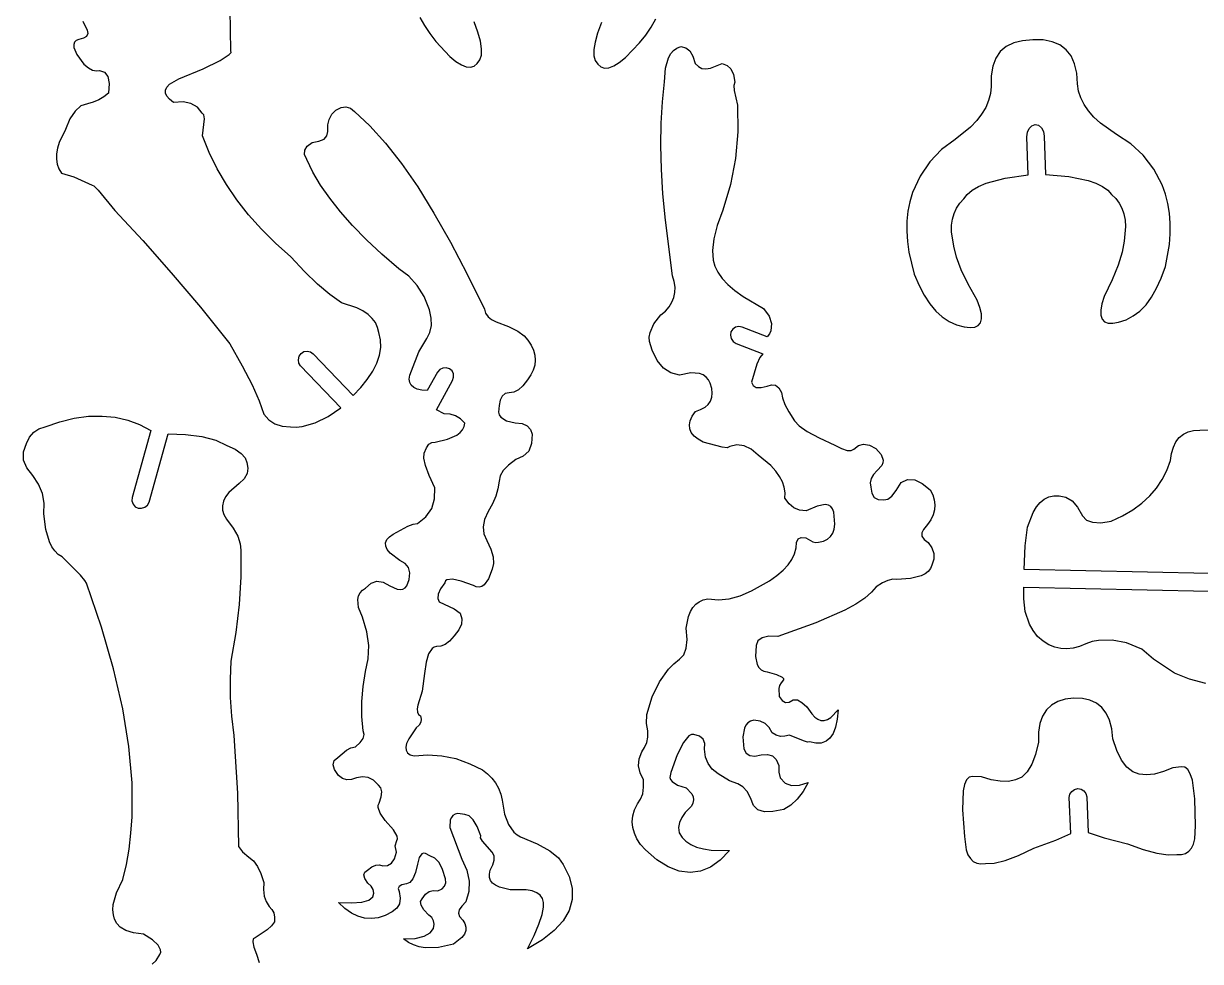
# Model space of a CAD drawing. Extents: x -2 to 290, y 2 to 291.
# Drawn here: x -2.3 to 114.1, y 129.2 to 222 of the extents above; entities that cross this region are included whole.
import ezdxf

# ---------------------------------------------------------------- set-up
doc = ezdxf.new("R2010")
doc.units = 0
doc.layers.add('IMPORT_-_LOGO_PADRAO', color=62, linetype='CONTINUOUS')

msp = doc.modelspace()

# ---------------------------------------------------------------- linework, layer by layer
at = {"layer": 'IMPORT_-_LOGO_PADRAO'}
for points in [[(3.6, 222.27), (4.04, 221.37), (4.09, 221.03), (3.96, 220.76), (3.67, 220.57), (3.21, 220.45), (2.94, 220.34), (2.77, 220.17), (2.7, 219.95), (2.71, 219.67), (3.02, 218.95), (3.69, 218), (4.16, 217.64), (4.57, 217.43), (4.94, 217.34), (5.25, 217.38), (5.76, 217.22), (6.08, 216.79), (6.2, 216.1), (6.13, 215.15), (5.68, 214.77), (5.18, 214.47), (4.64, 214.24), (4.05, 214.09), (3.41, 213.87), (2.83, 213.37), (2.33, 212.59), (1.89, 211.53), (1.27, 210.27), (1.09, 209.69), (1, 209.14), (0.99, 208.62), (1.07, 208.12), (1.24, 207.66), (1.5, 207.22), (2.72, 206.85), (4.53, 206.05), (4.7, 205.98), (5.13, 205.53), (6.76, 203.52), (9.53, 200.56), (12.35, 197.38), (15.23, 193.97), (18.15, 190.33), (19.37, 188.16), (20.34, 186.28), (21.05, 184.69), (21.5, 183.4), (22, 182.84), (22.6, 182.44), (23.31, 182.21), (24.13, 182.13), (24.71, 182.1), (25.31, 182.16), (26.58, 182.52), (27.87, 183.15), (29.11, 184.01), (25.14, 188.15), (24.96, 188.44), (24.92, 188.77), (25, 189.11), (25.19, 189.39), (25.47, 189.57), (25.79, 189.62), (26.12, 189.55), (26.39, 189.36), (30.34, 185.24), (31.1, 186.03), (31.74, 186.83), (32.27, 187.63), (32.67, 188.43), (32.94, 189.22), (33.07, 189.99), (33.05, 190.74), (32.88, 191.46), (32.76, 191.97), (32.54, 192.44), (32.22, 192.86), (31.81, 193.25), (31.3, 193.6), (30.69, 193.9), (29.18, 194.4), (28.04, 195.21), (26.82, 196.24), (25.54, 197.49), (24.17, 198.95), (22.65, 200.29), (21.26, 201.67), (19.98, 203.1), (18.83, 204.58), (17.8, 206.1), (16.89, 207.67), (16.11, 209.28), (15.44, 210.93), (15.63, 212.59), (15.57, 213.01), (15.41, 213.17), (14.93, 213.76), (14.3, 214.13), (13.52, 214.28), (12.57, 214.21), (12.17, 214.54), (11.91, 214.85), (11.77, 215.15), (11.77, 215.45), (11.91, 215.74), (12.18, 216.02), (13.11, 216.55), (15.51, 217.56), (17.17, 218.36), (18.08, 218.95), (18.26, 219.17), (18.25, 219.34), (18.17, 223.42)], [(36.94, 222.63), (37.38, 221.82), (37.91, 221.03), (38.53, 220.25), (39.91, 218.78), (40.51, 218.27), (41.05, 217.93), (41.53, 217.73), (41.95, 217.7), (42.32, 217.81), (42.62, 218.09), (42.88, 218.43), (43.02, 218.91), (43.03, 219.52), (42.92, 220.28), (42.68, 221.17), (42.31, 222.2)], [(54.9, 222.12), (54.52, 221.09), (54.27, 220.2), (54.14, 219.45), (54.15, 218.84), (54.28, 218.36), (54.53, 218.01), (54.84, 217.74), (55.2, 217.61), (55.62, 217.65), (56.11, 217.83), (56.65, 218.17), (57.26, 218.67), (58.65, 220.12), (59.28, 220.89), (59.82, 221.68), (60.27, 222.49)], [(10.45, 128.97), (10.84, 129.34), (11.23, 129.92), (11.31, 130.15), (11.3, 130.38), (11.05, 130.87), (10.49, 131.39), (9.61, 131.93), (8.61, 132.09), (7.84, 132.32), (7.29, 132.63), (6.96, 133.01), (6.75, 133.42), (6.62, 133.87), (6.57, 134.36), (6.6, 134.88), (6.92, 136.04), (7.57, 137.36), (7.91, 138.84), (8.17, 140.36), (8.36, 141.93), (8.47, 143.55), (8.47, 146.93), (8.16, 150.5), (7.56, 154.25), (6.65, 158.2), (5.45, 162.33), (3.95, 166.65), (3.8, 166.94), (3.36, 167.47), (1.55, 169.26), (1.17, 169.51), (0.83, 169.85), (0.53, 170.27), (0.29, 170.76), (-0.07, 171.98), (-0.24, 173.52), (-0.23, 174.57), (-0.4, 175.55), (-0.77, 176.46), (-1.33, 177.31), (-1.95, 178.06), (-2.26, 178.84), (-2.26, 179.65), (-1.96, 180.49), (-1.67, 181.12), (-1.26, 181.59), (-0.75, 181.93), (-0.12, 182.12), (1.34, 182.64), (2.76, 182.99), (4.15, 183.18), (5.5, 183.2), (6.8, 183.08), (8.04, 182.79), (9.21, 182.36), (10.32, 181.78), (8.48, 175.13), (8.46, 174.8), (8.57, 174.49), (8.77, 174.23), (9.07, 174.08), (9.41, 174.07), (9.74, 174.17), (10, 174.38), (10.16, 174.67), (12.03, 181.44), (13.77, 181.37), (15.37, 181.16), (16.75, 180.8), (17.86, 180.3), (18.67, 179.91), (19.27, 179.5), (19.66, 179.06), (19.83, 178.61), (19.93, 178.05), (19.84, 177.51), (19.55, 177), (19.05, 176.52), (18.05, 175.65), (17.72, 175.21), (17.51, 174.77), (17.41, 174.33), (17.43, 173.89), (17.56, 173.45), (17.82, 173.01), (18.47, 172.11), (18.93, 171.3), (19.18, 170.57), (19.23, 169.93), (19.24, 167.28), (19.08, 164.57), (18.75, 161.78), (18.25, 158.94), (18.16, 157.16), (18.18, 155.35), (18.31, 153.5), (18.55, 151.61), (18.9, 145.88), (19.01, 140.61), (19.39, 140.08), (20.01, 139.57), (20.47, 139.19), (20.87, 138.64), (21.21, 137.94), (21.49, 137.07), (21.46, 136.35), (21.53, 135.71), (21.72, 135.16), (22.03, 134.69), (22.31, 134.4), (22.49, 134.05), (22.57, 133.63), (22.55, 133.15), (22.26, 132.76), (21.85, 132.37), (20.64, 131.57), (20.46, 131.47), (20.43, 131.17), (20.53, 130.67), (20.78, 129.96), (21.03, 129.14)], [(114.99, 167.62), (96.69, 168.02), (96.82, 170.35), (97.04, 172.22), (97.58, 173.65), (97.91, 174.21), (98.28, 174.65), (98.7, 174.98), (99.15, 175.2), (99.64, 175.31), (100.18, 175.31), (100.84, 175.19), (101.45, 174.81), (101.98, 174.19), (102.46, 173.32), (102.87, 172.91), (103.48, 172.69), (104.3, 172.65), (105.31, 172.79), (106.43, 173.32), (107.44, 173.92), (108.33, 174.58), (109.12, 175.3), (109.8, 176.08), (110.37, 176.92), (110.82, 177.82), (111.17, 178.79), (111.28, 179.5), (111.46, 180.12), (111.72, 180.64), (112.05, 181.07), (112.45, 181.4), (112.92, 181.63), (113.47, 181.77), (114.09, 181.81), (115.85, 181.83)], [(114.67, 156.74), (113.05, 157.17), (111.57, 157.75), (109.51, 159.15), (108.33, 160.15), (106.82, 160.75), (105.4, 161.03), (104.06, 161.01), (103.42, 160.88), (102.8, 160.68), (102.17, 160.4), (101.55, 160.23), (100.94, 160.17), (100.34, 160.2), (99.75, 160.34), (99.16, 160.58), (98.58, 160.93), (98.02, 161.38), (97.59, 161.99), (97.25, 162.62), (96.82, 163.88), (96.66, 165.12), (96.68, 166.28), (114.97, 165.88)]]:
    msp.add_lwpolyline(points, dxfattribs=at)
for points in [[(97.09, 207.07), (96.96, 210.82), (97.02, 211.27), (97.2, 211.65), (97.48, 211.92), (97.81, 212.04), (98.14, 211.96), (98.42, 211.71), (98.61, 211.35), (98.7, 210.9), (98.83, 207.1), (101.12, 206.9), (103.03, 206.51), (103.81, 206.24), (104.46, 205.92), (104.98, 205.55), (105.34, 205.13), (105.76, 204.72), (106.11, 204.26), (106.38, 203.75), (106.58, 203.2), (106.7, 202.59), (106.74, 201.94), (106.6, 200.5), (106.39, 199.4), (106, 198.12), (105.41, 196.67), (104.63, 195.04), (104.4, 194.29), (104.29, 193.67), (104.29, 193.17), (104.41, 192.79), (104.65, 192.53), (105, 192.4), (105.47, 192.39), (106.05, 192.5), (106.8, 192.73), (107.5, 193.1), (108.16, 193.59), (108.76, 194.21), (109.31, 194.96), (109.81, 195.84), (110.26, 196.84), (110.67, 197.98), (111.07, 200.18), (111.16, 201.24), (111.16, 202.27), (111.08, 203.26), (110.92, 204.23), (110.69, 205.16), (110.37, 206.07), (109.52, 207.63), (108.48, 208.99), (107.25, 210.12), (105.83, 211.05), (104.24, 212.17), (103.6, 212.76), (103.07, 213.38), (102.63, 214.01), (102.31, 214.67), (102.09, 215.35), (101.97, 216.05), (101.9, 217.12), (101.69, 218.05), (101.34, 218.82), (100.86, 219.44), (100.24, 219.91), (99.49, 220.23), (98.6, 220.4), (97.57, 220.41), (96.55, 220.33), (95.67, 220.11), (94.93, 219.75), (94.34, 219.25), (93.9, 218.6), (93.6, 217.8), (93.44, 216.87), (93.43, 215.79), (93.36, 215.09), (93.18, 214.4), (92.9, 213.72), (92.5, 213.06), (92.01, 212.42), (91.4, 211.79), (89.88, 210.57), (88.52, 209.56), (87.36, 208.35), (86.41, 206.94), (85.65, 205.32), (85.39, 204.4), (85.21, 203.45), (85.11, 202.48), (85.09, 201.48), (85.16, 200.46), (85.3, 199.41), (85.84, 197.23), (86.31, 196.12), (86.82, 195.15), (87.38, 194.3), (87.97, 193.59), (88.61, 193), (89.29, 192.55), (90.01, 192.23), (90.77, 192.04), (91.36, 191.96), (91.83, 192), (92.17, 192.16), (92.39, 192.43), (92.49, 192.81), (92.47, 193.31), (92.32, 193.93), (92.05, 194.66), (91.17, 196.24), (90.49, 197.65), (90.02, 198.9), (89.75, 199.99), (89.52, 201.43), (89.53, 202.08), (89.61, 202.69), (89.77, 203.25), (90.01, 203.77), (90.33, 204.25), (90.73, 204.69), (91.07, 205.13), (91.55, 205.54), (92.18, 205.9), (92.95, 206.22), (94.82, 206.73)], [(59.24, 140.29), (58.77, 140.82), (58.4, 141.36), (58.15, 141.92), (57.99, 142.48), (57.95, 143.05), (58.01, 143.64), (58.18, 144.23), (58.46, 144.84), (58.77, 145.29), (58.98, 145.84), (59.07, 146.48), (59.04, 147.21), (58.71, 147.91), (58.57, 148.6), (58.63, 149.3), (58.89, 149.99), (59.17, 150.41), (59.37, 150.89), (59.47, 151.44), (59.47, 152.06), (59.34, 152.78), (59.39, 153.67), (59.92, 155.42), (60.63, 156.92), (61.53, 158.16), (62.05, 158.69), (62.61, 159.15), (63.03, 159.57), (63.28, 160.22), (63.37, 161.1), (63.29, 162.21), (63.51, 163.38), (63.69, 163.86), (63.93, 164.26), (64.22, 164.58), (64.57, 164.83), (64.97, 165.01), (65.42, 165.11), (66.47, 165.01), (67.54, 165.11), (68.63, 165.41), (69.74, 165.92), (71.53, 166.91), (72.25, 167.42), (72.86, 167.95), (73.35, 168.48), (73.73, 169.02), (74, 169.58), (74.16, 170.15), (74.18, 170.69), (74.34, 171.04), (74.65, 171.2), (75.11, 171.16), (75.8, 170.76), (76.1, 170.69), (76.38, 170.71), (76.85, 170.82), (77.24, 171.01), (77.55, 171.27), (77.77, 171.61), (77.92, 172.02), (77.99, 172.5), (77.88, 173.68), (77.76, 174.01), (77.59, 174.24), (77.34, 174.39), (77.03, 174.45), (76.22, 174.3), (75.14, 173.81), (74.5, 173.88), (73.93, 174.11), (73.45, 174.51), (73.05, 175.07), (73.06, 175.61), (72.98, 176.15), (72.8, 176.69), (72.51, 177.22), (72.13, 177.76), (71.65, 178.29), (70.4, 179.34), (69.71, 179.93), (69.01, 180.26), (68.3, 180.34), (67.58, 180.17), (67.34, 180.07), (66.83, 180.11), (64.97, 180.61), (64.46, 180.9), (64.06, 181.22), (63.78, 181.57), (63.63, 181.93), (63.59, 182.33), (63.67, 182.74), (63.87, 183.18), (64.19, 183.64), (64.71, 183.83), (65.14, 184.07), (65.46, 184.35), (65.69, 184.68), (65.83, 185.05), (65.86, 185.47), (65.8, 185.93), (65.64, 186.44), (65.47, 186.78), (65.24, 187.06), (64.95, 187.26), (64.6, 187.4), (63.73, 187.46), (62.63, 187.25), (61.77, 187.47), (61.03, 187.95), (60.41, 188.69), (59.91, 189.7), (59.64, 190.58), (59.63, 191.01), (59.7, 191.45), (60.07, 192.33), (60.77, 193.2), (61.22, 193.59), (61.59, 194.01), (61.87, 194.46), (62.06, 194.93), (62.16, 195.42), (62.18, 195.95), (62.1, 196.5), (61.94, 197.08), (61.22, 202.59), (60.98, 205.17), (60.84, 207.63), (60.78, 209.97), (60.81, 212.18), (60.93, 214.28), (61.14, 216.26), (61.22, 217.61), (61.52, 218.65), (61.75, 219.05), (62.03, 219.37), (62.36, 219.6), (62.75, 219.76), (63.24, 219.64), (63.64, 219.32), (63.95, 218.8), (64.18, 218.09), (64.48, 217.78), (64.83, 217.59), (65.23, 217.54), (65.69, 217.61), (66.83, 218.06), (67.33, 217.89), (67.71, 217.53), (67.96, 216.97), (68.1, 216.22), (68, 215.9), (68.01, 215.41), (68.34, 213.95), (68.39, 211.3), (68.17, 208.69), (67.67, 206.11), (66.9, 203.57), (66.35, 202.05), (66, 200.72), (65.87, 199.57), (65.95, 198.62), (66.12, 198.02), (66.42, 197.42), (66.85, 196.82), (67.41, 196.22), (68.1, 195.62), (68.91, 195.02), (70.94, 193.83), (71.5, 193.09), (71.73, 192.34), (71.66, 191.63), (71.52, 191.32), (71.3, 191.04), (68.82, 191.99), (68.49, 192.05), (68.17, 191.98), (67.89, 191.8), (67.71, 191.53), (67.66, 191.19), (67.74, 190.86), (67.92, 190.57), (68.21, 190.38), (70.86, 189.36), (70.57, 188.99), (70.28, 188.34), (69.75, 186.55), (69.9, 186.21), (70.21, 186.03), (70.68, 186.02), (71.3, 186.17), (71.73, 186.3), (72.12, 186.24), (72.44, 185.98), (72.72, 185.54), (72.79, 185), (73.03, 184.35), (73.43, 183.6), (73.99, 182.73), (74.45, 182.24), (75.26, 181.67), (76.44, 181.03), (77.97, 180.32), (78.65, 179.98), (79.19, 179.8), (79.6, 179.78), (79.87, 179.92), (80.32, 180.28), (80.83, 180.41), (81.4, 180.31), (82.02, 179.98), (82.55, 179.4), (82.75, 178.84), (82.73, 178.57), (82.62, 178.31), (82.17, 177.8), (81.81, 177.42), (81.58, 177.02), (81.49, 176.6), (81.53, 176.17), (81.63, 175.56), (81.88, 175.15), (82.28, 174.93), (82.83, 174.9), (83.21, 174.97), (83.62, 175.28), (84.06, 175.84), (84.53, 176.63), (85.18, 176.91), (85.88, 176.88), (86.62, 176.54), (87.4, 175.9), (87.66, 175.4), (87.82, 174.9), (87.88, 174.4), (87.84, 173.91), (87.71, 173.42), (87.49, 172.94), (87.16, 172.46), (86.74, 171.99), (86.57, 171.65), (86.6, 171.32), (86.81, 170.99), (87.22, 170.68), (87.58, 170.16), (87.76, 169.61), (87.76, 169.04), (87.57, 168.45), (87.43, 168.11), (87.2, 167.83), (86.9, 167.58), (86.51, 167.39), (85.48, 167.12), (84.12, 167.04), (83.71, 167.06), (83.23, 166.94), (82.69, 166.69), (82.07, 166.31), (81.62, 165.76), (80.95, 165.18), (80.07, 164.59), (78.96, 163.99), (76.09, 162.73), (72.34, 161.4), (71.45, 161.41), (70.79, 161.26), (70.37, 160.96), (70.19, 160.5), (70.14, 159.41), (70.31, 158.61), (70.47, 158.32), (70.69, 158.1), (70.96, 157.95), (71.29, 157.88), (72.22, 157.64), (72.76, 157.38), (72.89, 157.25), (72.91, 157.11), (72.68, 156.81), (72.51, 156.55), (72.43, 156.25), (72.48, 155.47), (72.78, 155.05), (73.11, 154.85), (73.47, 154.88), (73.86, 155.13), (74.28, 155.11), (74.73, 154.87), (75.2, 154.42), (75.71, 153.75), (75.99, 153.42), (76.29, 153.2), (76.6, 153.09), (76.92, 153.08), (77.26, 153.18), (77.6, 153.39), (78.31, 154.13), (78.22, 153.2), (78.06, 152.43), (77.82, 151.81), (77.5, 151.34), (77.11, 151.02), (76.64, 150.85), (76.09, 150.83), (75.47, 150.97), (75.27, 150.95), (74.87, 151.06), (73.49, 151.64), (73.03, 151.52), (72.59, 151.51), (72.18, 151.63), (71.79, 151.86), (71.5, 152.39), (71.1, 152.78), (70.58, 153.02), (69.96, 153.11), (69.64, 153.02), (69.38, 152.86), (69.18, 152.62), (69.03, 152.31), (68.89, 151.45), (68.98, 150.29), (69.2, 149.86), (69.56, 149.61), (70.06, 149.55), (70.7, 149.67), (71.32, 149.73), (71.82, 149.58), (72.19, 149.22), (72.44, 148.64), (72.45, 147.97), (72.58, 147.4), (73.08, 146.89), (73.71, 146.64), (74.47, 146.67), (75.35, 146.96), (74.84, 146.05), (74.26, 145.3), (73.62, 144.72), (72.92, 144.29), (71.86, 144.07), (71.01, 144.06), (70.37, 144.26), (69.94, 144.66), (69.65, 145.44), (69.3, 146.06), (68.89, 146.51), (68.4, 146.8), (67.56, 147.12), (66.43, 147.82), (65.85, 148.27), (65.44, 148.82), (65.19, 149.47), (65.09, 150.23), (65.12, 150.82), (64.96, 151.25), (64.6, 151.54), (64.04, 151.68), (63.8, 151.68), (63.54, 151.55), (63, 150.89), (62.4, 149.68), (61.75, 147.93), (61.66, 147.45), (61.73, 147.24), (61.88, 147.04), (62.41, 146.69), (63.27, 146.42), (63.82, 145.83), (63.96, 145.53), (64, 145.22), (63.94, 144.91), (63.79, 144.6), (63.19, 143.97), (62.84, 143.48), (62.62, 142.99), (62.53, 142.49), (62.58, 141.98), (62.87, 141.52), (63.25, 141.13), (63.73, 140.81), (64.31, 140.56), (64.98, 140.37), (65.75, 140.25), (67.56, 140.22), (66.64, 139.26), (65.68, 138.57), (64.68, 138.16), (63.66, 138.03), (62.6, 138.18), (61.51, 138.6), (60.39, 139.31)], [(38.57, 183.82), (40.18, 186.71), (40.28, 187.03), (40.26, 187.36), (40.12, 187.66), (39.87, 187.88), (39.55, 187.98), (39.21, 187.95), (38.9, 187.8), (38.67, 187.55), (37.65, 185.71), (37.12, 185.75), (36.68, 185.85), (36.33, 186.02), (36.08, 186.25), (35.93, 186.53), (35.88, 186.86), (35.94, 187.24), (36.11, 187.66), (36.85, 189.56), (37.61, 190.87), (37.93, 191.47), (38.08, 192.15), (38.07, 192.89), (37.89, 193.71), (37.36, 195.01), (36.68, 196.12), (35.85, 197.04), (34.87, 197.76), (33.19, 199.22), (31.67, 200.64), (30.29, 202.04), (29.08, 203.41), (28.02, 204.74), (27.11, 206.05), (26.36, 207.33), (25.76, 208.57), (25.54, 209.06), (25.55, 209.51), (25.79, 209.91), (26.27, 210.27), (26.96, 210.39), (27.46, 210.6), (27.75, 210.92), (27.85, 211.35), (27.84, 211.99), (27.97, 212.55), (28.24, 213.05), (28.64, 213.47), (29.15, 213.72), (29.63, 213.78), (30.07, 213.65), (30.48, 213.33), (32, 211.9), (33.55, 210.18), (35.12, 208.17), (36.72, 205.87), (38.33, 203.28), (39.97, 200.4), (41.63, 197.24), (43.32, 193.78), (43.44, 193.36), (43.68, 193.02), (44.03, 192.74), (44.5, 192.52), (45.7, 192.06), (46.62, 191.6), (47.25, 191.15), (47.61, 190.7), (47.93, 190.21), (48.17, 189.71), (48.3, 189.22), (48.35, 188.73), (48.3, 188.24), (48.15, 187.75), (47.91, 187.27), (47.58, 186.78), (47.13, 186.2), (46.68, 185.8), (46.23, 185.57), (45.77, 185.51), (45.38, 185.42), (45.09, 185.17), (44.89, 184.78), (44.79, 184.25), (44.71, 183.59), (44.79, 183.32), (44.95, 183.09), (45.5, 182.74), (46.37, 182.53), (47.04, 182.45), (47.54, 182.23), (47.88, 181.88), (48.05, 181.39), (47.99, 180.47), (47.7, 179.74), (47.17, 179.22), (46.42, 178.89), (45.69, 178.35), (45.17, 177.81), (44.87, 177.28), (44.77, 176.75), (44.66, 176.01), (44.44, 175.27), (44.12, 174.52), (43.68, 173.76), (43.34, 172.97), (43.2, 172.23), (43.27, 171.54), (43.55, 170.9), (43.95, 170.04), (44.18, 169.28), (44.23, 168.61), (44.1, 168.05), (43.73, 167.09), (43.29, 166.51), (43.05, 166.35), (42.79, 166.28), (42.52, 166.31), (42.23, 166.43), (41.03, 166.87), (40.16, 167.07), (39.62, 167.01), (39.47, 166.89), (39.4, 166.71), (38.98, 166.1), (38.75, 165.59), (38.71, 165.16), (38.86, 164.83), (40.33, 164.12), (40.92, 163.69), (41.1, 163.15), (41.05, 162.6), (40.8, 162.04), (40.33, 161.46), (39.87, 160.94), (39.43, 160.6), (39, 160.42), (38.57, 160.41), (38.35, 160.34), (38.14, 160.2), (37.8, 159.67), (37.56, 158.85), (37.41, 157.72), (37.15, 155.97), (36.72, 154.6), (36.67, 154.22), (36.7, 153.91), (36.81, 153.68), (37.01, 153.53), (37.08, 153.21), (37.03, 152.91), (36.87, 152.62), (36.58, 152.35), (35.84, 151.27), (35.63, 150.82), (35.55, 150.44), (35.58, 150.13), (35.73, 149.88), (35.99, 149.69), (36.36, 149.57), (37.73, 149.69), (39.11, 149.6), (40.49, 149.31), (41.87, 148.81), (43.12, 148.19), (43.63, 147.8), (44.07, 147.38), (44.43, 146.9), (44.72, 146.38), (44.94, 145.81), (45.08, 145.19), (45.31, 143.83), (45.7, 142.78), (46.23, 142.03), (46.55, 141.76), (46.9, 141.57), (48.54, 140.87), (49.79, 140.19), (50.65, 139.51), (51.12, 138.85), (51.72, 137.64), (52.01, 136.48), (52.01, 135.36), (51.71, 134.29), (51.12, 133.27), (50.23, 132.3), (49.05, 131.38), (47.57, 130.5), (48.24, 131.82), (48.72, 132.94), (49.03, 133.88), (49.16, 134.62), (49.18, 135.08), (49.08, 135.47), (48.85, 135.79), (48.51, 136.04), (48.03, 136.22), (47.44, 136.33), (45.87, 136.34), (44.81, 136.6), (44.42, 136.78), (44.13, 137), (43.93, 137.26), (43.82, 137.56), (43.81, 137.89), (43.9, 138.26), (44.17, 138.79), (44.3, 139.26), (44.27, 139.69), (44.09, 140.07), (43.13, 141.15), (42.94, 141.48), (42.96, 141.68), (42.59, 142.61), (42.21, 143.27), (41.81, 143.66), (41.39, 143.77), (40.69, 143.87), (40.42, 143.81), (40.21, 143.69), (40.05, 143.5), (39.95, 143.24), (39.91, 142.51), (41.1, 139.35), (41.59, 138.26), (41.82, 137.2), (41.79, 136.16), (41.5, 135.14), (41.08, 134.73), (40.83, 134.35), (40.76, 134.01), (40.87, 133.7), (41.19, 133.34), (41.4, 132.99), (41.49, 132.65), (41.47, 132.3), (41.34, 131.96), (41.09, 131.63), (40.26, 130.97), (38.78, 130.63), (37.47, 130.6), (36.87, 130.7), (36.31, 130.88), (35.8, 131.13), (35.32, 131.47), (36.48, 131.53), (37.36, 131.73), (37.96, 132.06), (38.28, 132.52), (38.35, 132.92), (38.3, 133.27), (38.12, 133.58), (37.83, 133.83), (37.34, 134.36), (37.07, 134.8), (37.01, 135.17), (37.16, 135.45), (37.48, 135.89), (37.85, 136.17), (38.26, 136.28), (38.71, 136.23), (39.13, 136.43), (39.39, 136.69), (39.5, 137.02), (39.46, 137.42), (39.18, 138.33), (38.84, 139.02), (38.41, 139.47), (37.92, 139.69), (37.48, 139.94), (37.29, 139.95), (37.12, 139.88), (36.86, 139.53), (36.69, 138.87), (36.49, 138.03), (36.24, 137.42), (35.96, 137.05), (35.63, 136.91), (35.17, 136.82), (34.89, 136.66), (34.8, 136.45), (34.9, 136.18), (35, 135.52), (34.92, 134.96), (34.66, 134.51), (34.21, 134.16), (33.51, 133.8), (32.82, 133.57), (32.14, 133.48), (31.47, 133.53), (30.81, 133.71), (30.16, 134.03), (29.52, 134.48), (28.89, 135.08), (30.19, 135.03), (31.19, 135.11), (31.89, 135.31), (32.29, 135.64), (32.38, 136.01), (32.32, 136.36), (32.13, 136.68), (31.79, 136.99), (31.5, 137.44), (31.39, 137.8), (31.48, 138.08), (31.77, 138.27), (32.18, 138.59), (32.57, 138.77), (32.93, 138.81), (33.26, 138.7), (33.75, 138.73), (34.14, 138.97), (34.42, 139.41), (34.61, 140.06), (34.5, 140.69), (34.65, 141.22), (34.73, 141.39), (34.7, 141.63), (34.32, 142.28), (33.52, 143.18), (33.01, 143.92), (32.81, 144.49), (32.81, 144.72), (32.9, 144.9), (33.11, 145.52), (33.17, 146.03), (33.09, 146.42), (32.86, 146.7), (32.35, 147.17), (31.81, 147.44), (31.25, 147.52), (30.66, 147.41), (30.16, 147.24), (29.7, 147.22), (29.28, 147.35), (28.9, 147.63), (28.5, 148.22), (28.36, 148.71), (28.46, 149.12), (28.82, 149.42), (29.68, 150.15), (30.12, 150.37), (30.56, 150.49), (31.04, 150.9), (31.33, 151.29), (31.43, 151.68), (31.34, 152.05), (31.21, 153.49), (31.2, 154.95), (31.32, 156.43), (31.56, 157.94), (31.84, 159.18), (31.89, 160.49), (31.7, 161.86), (31.26, 163.3), (30.87, 164.26), (30.8, 165.06), (30.87, 165.4), (31.03, 165.7), (31.26, 165.96), (31.57, 166.18), (32.11, 166.67), (32.69, 166.86), (33.31, 166.77), (33.96, 166.39), (34.7, 166.08), (35, 166.04), (35.26, 166.08), (35.48, 166.2), (35.66, 166.4), (35.89, 167.03), (35.94, 167.68), (35.81, 168.21), (35.48, 168.62), (34.97, 168.9), (34, 169.65), (33.71, 170), (33.56, 170.34), (33.55, 170.66), (33.67, 170.97), (33.92, 171.26), (34.31, 171.53), (35.74, 172.31), (36.28, 172.5), (36.7, 172.57), (37.54, 173.23), (38.11, 174.05), (38.4, 175), (38.43, 176.1), (37.86, 177.33), (37.49, 178.31), (37.32, 179.04), (37.36, 179.52), (37.58, 180.05), (37.83, 180.41), (38.12, 180.59), (38.44, 180.6), (39.68, 180.9), (40.59, 181.31), (40.91, 181.56), (41.16, 181.84), (41.32, 182.15), (41.39, 182.48), (40.94, 182.92), (40.45, 183.23), (39.92, 183.39), (39.35, 183.42)], [(103.05, 142), (104.62, 141.46), (106.92, 140.88), (108.49, 140.31), (109.83, 139.95), (110.94, 139.79), (111.82, 139.83), (112.28, 139.83), (112.67, 139.94), (113, 140.14), (113.26, 140.45), (113.45, 140.85), (113.58, 141.36), (113.64, 142.67), (113.59, 145.32), (113.34, 147.18), (113.14, 147.81), (112.9, 148.24), (112.61, 148.47), (112.27, 148.5), (111.42, 148.4), (110.49, 148.02), (109.6, 147.78), (108.79, 147.7), (108.07, 147.77), (107.44, 148), (106.86, 148.47), (106.34, 149.17), (105.88, 150.11), (105.48, 151.27), (105.37, 152.25), (105.15, 153.1), (104.82, 153.8), (104.39, 154.37), (103.85, 154.81), (103.21, 155.1), (102.46, 155.26), (101.6, 155.28), (100.75, 155.18), (100.02, 154.95), (99.4, 154.6), (98.91, 154.12), (98.53, 153.51), (98.27, 152.78), (98.13, 151.92), (98.11, 150.93), (97.82, 149.73), (97.45, 148.76), (97, 148.01), (96.47, 147.49), (95.86, 147.2), (95.15, 147.06), (94.34, 147.07), (93.43, 147.22), (92.47, 147.51), (91.61, 147.53), (91.28, 147.47), (91.01, 147.21), (90.81, 146.76), (90.67, 146.11), (90.6, 144.24), (90.79, 141.59), (90.98, 140.29), (91.15, 139.8), (91.39, 139.42), (91.67, 139.14), (92.02, 138.97), (92.42, 138.9), (92.87, 138.94), (93.75, 138.98), (94.84, 139.24), (96.14, 139.73), (97.66, 140.45), (99.85, 141.23), (101.31, 141.91), (101.16, 145.45), (101.22, 145.78), (101.41, 146.06), (101.69, 146.26), (102.02, 146.34), (102.35, 146.29), (102.62, 146.11), (102.82, 145.85), (102.9, 145.52)]]:
    msp.add_lwpolyline(points, close=True, dxfattribs=at)

doc.saveas('drawing.dxf')
